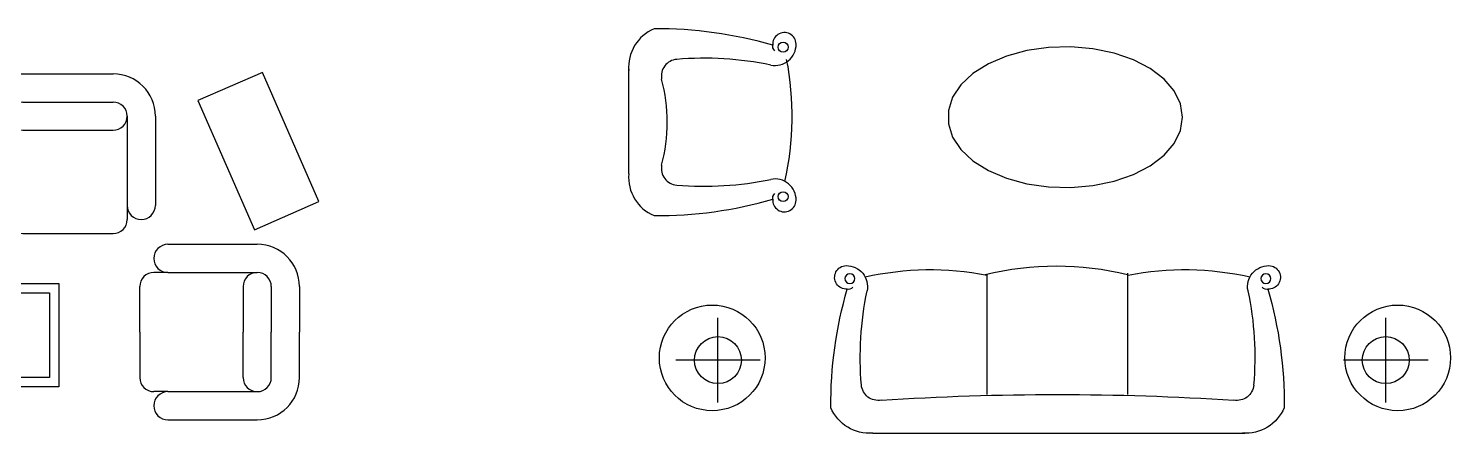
# Model space of a CAD drawing. Extents: x -42728 to 99010, y -18674 to 47645.
# Drawn here: x -14884 to -8829, y -6174 to -4446 of the extents above; entities that cross this region are included whole.
import ezdxf

# ---------------------------------------------------------------- set-up
doc = ezdxf.new("R2010")
doc.units = 0
doc.header["$LTSCALE"] = 100
doc.header["$MEASUREMENT"] = 0
doc.layers.get('0').update_dxf_attribs({"linetype": 'CONTINUOUS'})
doc.layers.add('FUR', color=3, linetype='CONTINUOUS')
doc.layers.add('图层4', color=4, linetype='CONTINUOUS')

# ---------------------------------------------------------------- blocks, each defined once
blk = doc.blocks.new('A$C1AAD5B3D')
at = {"layer": '图层4'}
for p, q in [((793.5, 1472.6), (2185.5, 1472.6)), ((253.6, 1159.6), (253.6, 1347.3)), ((793.5, 1352.6), (1177.5, 1352.6)), ((1297.5, 1352.6), (1681.5, 1352.6)), ((1801.5, 1352.6), (2185.5, 1352.6)), ((613.5, 912.6), (613.5, 1292.6)), ((733.5, 912.6), (733.5, 1292.6)), ((1237.5, 852.6), (1237.5, 1292.6)), ((1741.5, 1292.6), (1741.5, 912.6)), ((1741.5, 912.6), (1741.5, 1292.6)), ((2245.5, 1292.6), (2245.5, 912.6)), ((2365.5, 1292.6), (2365.5, 912.6)), ((793.5, 1232.6), (1177.5, 1232.6)), ((1297.5, 1232.6), (1681.5, 1232.6)), ((1801.5, 1232.6), (2185.5, 1232.6)), ((253.6, 1159.6), (66, 1159.6)), ((253.6, 1159.6), (253.6, 972)), ((253.6, 1159.6), (441.3, 1159.6)), ((733.5, 912.6), (733.5, 852.6)), ((733.5, 912.6), (733.5, 852.6)), ((1741.5, 912.6), (1741.5, 852.6)), ((1741.5, 912.6), (1741.5, 852.6)), ((2245.5, 912.6), (2245.5, 852.6)), ((1177.5, 792.6), (793.5, 792.6)), ((1681.5, 792.6), (1297.5, 792.6)), ((1801.5, 792.6), (2185.5, 792.6)), ((560, 747.2), (180, 747.2)), ((2419.1, 747.2), (2799.1, 747.2)), ((560, 627.2), (180, 627.2)), ((560, 627.2), (620, 627.2)), ((2419.1, 627.2), (2359.1, 627.2)), ((2419.1, 627.2), (2799.1, 627.2)), ((0, 567.2), (0, 373.6)), ((120, 567.2), (120, 373.6)), ((240, 567.2), (240, 373.6)), ((680, 373.6), (680, 567.2)), ((2299.1, 373.6), (2299.1, 567.2)), ((2739.1, 567.2), (2739.1, 373.6)), ((2859.1, 567.2), (2859.1, 373.6)), ((2979.1, 567.2), (2979.1, 373.6)), ((0, 180), (0, 373.6)), ((120, 180), (120, 373.6)), ((240, 180), (240, 373.6)), ((680, 373.6), (680, 180)), ((2299.1, 373.6), (2299.1, 180)), ((2739.1, 180), (2739.1, 373.6)), ((2859.1, 180), (2859.1, 373.6)), ((2979.1, 180), (2979.1, 373.6)), ((560, 120), (180, 120)), ((560, 120), (620, 120)), ((560, 120), (620, 120)), ((2419.1, 120), (2359.1, 120)), ((2419.1, 120), (2359.1, 120)), ((2419.1, 120), (2799.1, 120)), ((560, 0), (180, 0)), ((2419.1, 0), (2799.1, 0))]:
    blk.add_line(p, q, dxfattribs=at)
for points in [[(2546.7, 1358.9), (2786.9, 809.1), (3061.8, 929.2), (2821.6, 1479)], [(1954.9, 579.9), (1954.9, 140.5), (1067.5, 140.5), (1067.5, 579.9)], [(1914.9, 539.9), (1914.9, 180.5), (1107.5, 180.5), (1107.5, 539.9)]]:
    blk.add_lwpolyline(points, close=True, dxfattribs=at)
for radius in [171.7, 124.1, 100.1]:
    blk.add_circle((253.6, 1159.6), radius, dxfattribs=at)
for centre, radius, start, end in [((793.5, 1292.6), 180, 90, 180), ((2185.5, 1292.6), 180, 0, 90), ((793.5, 1292.6), 60, 90, 270), ((1177.5, 1292.6), 60, 270, 90), ((1297.5, 1292.6), 60, 90, 270), ((1681.5, 1292.6), 60, 270, 90), ((1801.5, 1292.6), 60, 90, 270), ((2185.5, 1292.6), 60, 270, 90), ((673.5, 912.6), 60, 180, 0), ((2305.5, 912.6), 60, 180, 0), ((793.5, 852.6), 60, 180, 270), ((1177.5, 852.6), 60, 270, 0), ((1297.5, 852.6), 60, 180, 270), ((1681.5, 852.6), 60, 270, 0), ((1801.5, 852.6), 60, 180, 270), ((2185.5, 852.6), 60, 270, 0), ((180, 567.2), 180, 90, 180), ((560, 687.2), 60, 270, 90), ((2419.1, 687.2), 60, 90, 270), ((2799.1, 567.2), 180, 0, 90), ((180, 567.2), 60, 0, 180), ((620, 567.2), 60, 0, 90), ((2359.1, 567.2), 60, 90, 180), ((2799.1, 567.2), 60, 0, 180), ((180, 180), 180, 180, 270), ((180, 180), 60, 180, 0), ((620, 180), 60, 270, 0), ((2359.1, 180), 60, 180, 270), ((2799.1, 180), 60, 180, 0), ((2799.1, 180), 180, 270, 0), ((560, 60), 60, 270, 90), ((2419.1, 60), 60, 90, 270)]:
    blk.add_arc(centre, radius, start, end, dxfattribs=at)
for p in [(1200.2, 792.6), (1704.2, 792.6), (1778.9, 792.6)]:
    blk.add_point(p, dxfattribs=at)
blk = doc.blocks.new('S03')
at = {"layer": 'FUR'}
blk.add_line((0, 0), (1584.6, 0), dxfattribs=at)
at = {"layer": 'FUR', "color": 1}
for p, q in [((487.4, -164.3), (487.4, -677.1)), ((1086.5, -164.3), (1086.5, -680.2))]:
    blk.add_line(p, q, dxfattribs=at)
for centre in [(-97.4, -657.4), (1674, -657.4)]:
    blk.add_circle(centre, 21.1, dxfattribs=at)
at = {"layer": 'FUR'}
for centre, radius, start, end in [((-14.2, -177.7), 178.3, 85.42519, 157.04988), ((1588.1, -177.7), 178.3, 22.95012, 94.57481), ((1581.3, -121.3), 1759.7, 179.5733, 196.2273), ((-7.4, -121.3), 1759.7, 343.7727, 0.4267), ((22.9, -210.3), 71.3, 79.36386, 175.17905), ((787, 11573.1), 11737.4, 266.33223, 273.66777), ((1551, -210.3), 71.3, 4.82095, 100.63614), ((1344.2, -321.8), 1397.2, 175.17905, 191.69631), ((229.7, -321.8), 1397.2, 348.30369, 4.82095), ((-111.8, -623.2), 89.6, 269.17762, 11.69631), ((1685.7, -623.2), 89.6, 168.30369, 270.82238), ((-112.3, -662.8), 49.9, 85.38327, 269.17762), ((-104.9, -639), 27.4, 41.04056, 107.28682), ((244.6, 572.8), 1268.6, 257.37648, 281.00126), ((1329.3, 572.8), 1268.6, 258.99874, 282.62352), ((1678.8, -639), 27.4, 72.71318, 138.95944), ((1686.2, -662.8), 49.9, 270.82238, 94.61673), ((782.1, 574.4), 1285.7, 256.36019, 283.63981)]:
    blk.add_arc(centre, radius, start, end, dxfattribs=at)
blk = doc.blocks.new('L01')
at = {"layer": 'FUR'}
for p, q in [((-127.3, -127.3), (127.3, 127.3)), ((127.3, -127.3), (-127.3, 127.3))]:
    blk.add_line(p, q, dxfattribs=at)
blk.add_circle((0, 0), 100, dxfattribs=at)
blk = doc.blocks.new('S01')
at = {"layer": 'FUR'}
blk.add_line((0, 0), (449.4, 0), dxfattribs=at)
at = {"layer": 'FUR', "color": 1}
for centre in [(-97.4, -657.4), (538.8, -657.4)]:
    blk.add_circle(centre, 21.1, dxfattribs=at)
at = {"layer": 'FUR'}
for centre, radius, start, end in [((-14.2, -177.7), 178.3, 85.42519, 157.04988), ((453, -177.7), 178.3, 22.95012, 94.57481), ((1581.3, -121.3), 1759.7, 179.5733, 196.2273), ((-1142.5, -121.3), 1759.7, 343.7727, 0.4267), ((22.9, -210.3), 71.3, 79.36386, 175.17905), ((219.4, 546.4), 710.7, 255.05446, 284.94554), ((415.8, -210.3), 71.3, 4.82095, 100.63614), ((1344.2, -321.8), 1397.2, 175.17905, 191.69631), ((-905.4, -321.8), 1397.2, 348.30369, 4.82095), ((-111.8, -623.2), 89.6, 269.17762, 11.69631), ((550.5, -623.2), 89.6, 168.30369, 270.82238), ((-112.3, -662.8), 49.9, 85.38327, 269.17762), ((-104.9, -639), 27.4, 41.04056, 107.28682), ((244.6, 572.8), 1268.6, 257.37648, 281.00126), ((543.7, -639), 27.4, 72.71318, 138.95944), ((551.1, -662.8), 49.9, 270.82238, 94.61673)]:
    blk.add_arc(centre, radius, start, end, dxfattribs=at)
blk = doc.blocks.new('COU-5')
at = {"layer": 'FUR', "flags": 128}
blk.add_lwpolyline([(1352.3, 679.7), (1343.3, 736.4), (1316.5, 791.2), (1272.9, 841.9), (1214.2, 886.7), (1142.3, 924), (1060, 952.5), (970.2, 971.2), (876.1, 979.3), (781.1, 976.6), (688.8, 963.2), (602.3, 939.5), (524.9, 906.4), (459.3, 865.1), (407.9, 817.1), (372.5, 764.2), (354.6, 708.2), (354.6, 651.1), (372.5, 595.1), (407.9, 542.2), (459.3, 494.2), (524.9, 452.9), (602.3, 419.9), (688.8, 396.2), (781.1, 382.7), (876.1, 380), (970.2, 388.1), (1060, 406.8), (1142.3, 435.3), (1214.2, 472.6), (1272.9, 517.5), (1316.5, 568.2), (1343.3, 622.9)], close=True, dxfattribs=at)
at = {"layer": 'FUR'}
for centre in [(-650.9, -344.9), (2268, -344.9)]:
    blk.add_circle(centre, 225, dxfattribs=at)
for name, p, rotation in [('S01', (-1006.4, 438.8), 90), ('L01', (-626.4, -354.6), 45), ('L01', (2217.2, -354.6), 45)]:
    blk.add_blockref(name, p, dxfattribs=dict(at, rotation=rotation))
at = {"layer": 'FUR', "xscale": -1, "rotation": 180}
blk.add_blockref('S03', (32.6, -665.1), dxfattribs=at)

msp = doc.modelspace()

# ---------------------------------------------------------------- block references
for name, p in [('COU-5', (-11321.67581, -5502.9975)), ('A$C1AAD5B3D', (-16709.07343, -6111.60265))]:
    msp.add_blockref(name, p)

doc.saveas('drawing.dxf')
